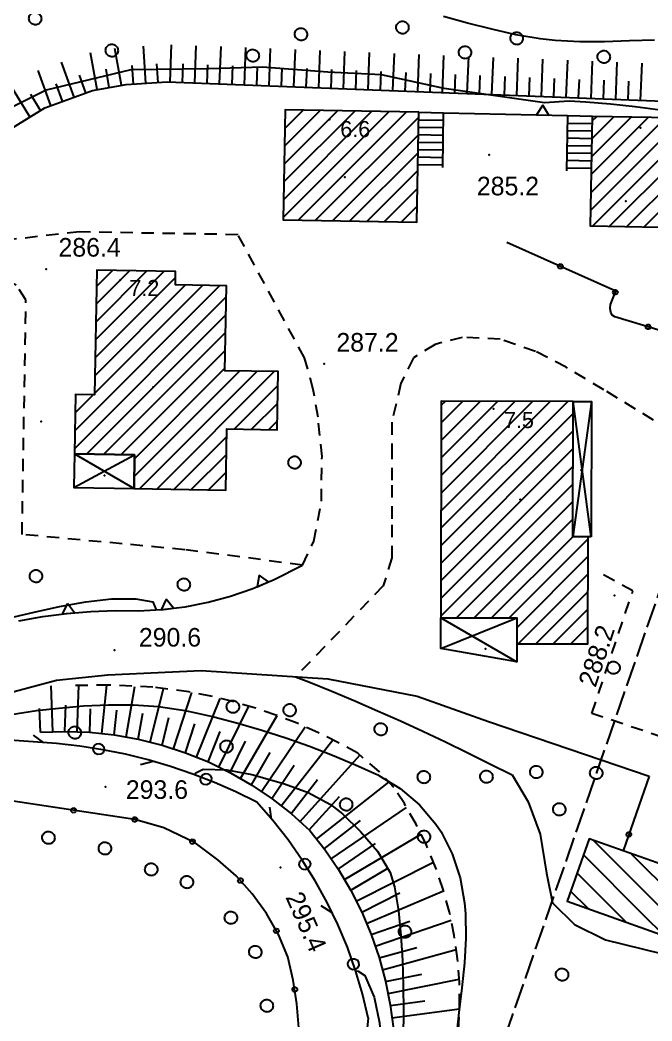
# Model space of a CAD drawing. Extents: x 1518652 to 1519378, y 5069750 to 5070202.
# Drawn here: x 1518749.2 to 1518800.2, y 5070038.8 to 5070119.6 of the extents above; entities that cross this region are included whole.
import ezdxf

# ---------------------------------------------------------------- set-up
doc = ezdxf.new("R2010")
doc.units = 0
doc.header["$MEASUREMENT"] = 0
for name, pattern in [('L02', [18, 4, -0.5, -0.5, 4, 4, -0.5, -0.5, 4]), ('L04', [0]), ('L10', [1.7, 1, -0.7]), ('L11', [2.5, 2, -0.5])]:
    doc.linetypes.add(name, pattern=pattern)
for name, color, linetype in [('2310_SU', 2, 'Continuous'), ('2321_PEDmarciap', 1, 'L10'), ('2641_MUROspec', 2, 'Continuous'), ('2732_TELEFlin', 1, 'L11'), ('3007_TETTOIE', 2, 'Continuous'), ('3016_BOXmur', 2, 'Continuous'), ('3046_SCALE', 1, 'Continuous'), ('3047_GRADINI', 6, 'Continuous'), ('3054_CANCmuro', 1, 'L04'), ('3055_SIEPI', 1, 'L02'), ('3110_EDresiden', 3, 'Continuous'), ('5100_ALBERO', 1, 'Continuous'), ('5651_VIALETTI', 1, 'L10'), ('7010_CLDirett', 3, 'Continuous'), ('7012_CLInter', 6, 'Continuous'), ('7111_SCARciglio', 1, 'Continuous'), ('7112_SCARpiede', 1, 'L10'), ('7113_SCARvest', 6, 'Continuous'), ('8321_PQTerra', 2, 'Continuous'), ('8322_Qmpiede', 2, 'Continuous'), ('8324_altezza', 1, 'Continuous'), ('SCM_Campiture', 1, 'Continuous'), ('SCM_Diagonali', 6, 'Continuous')]:
    doc.layers.add(name, color=color, linetype=linetype)
doc.styles.add('Style00', font='Leroy', dxfattribs={"height": 0.2})

# ---------------------------------------------------------------- blocks, each defined once
blk = doc.blocks.new('S37')
at = {"linetype": 'Continuous'}
for p, q in [((-0.99, -0.01), (-0.97, 0.17)), ((-0.97, 0.17), (-0.93, 0.33)), ((-0.93, 0.33), (-0.87, 0.47)), ((-0.87, 0.47), (-0.79, 0.6)), ((-0.79, 0.6), (-0.68, 0.71)), ((-0.68, 0.71), (-0.58, 0.8)), ((-0.58, 0.8), (-0.49, 0.87)), ((-0.49, 0.87), (-0.37, 0.93)), ((-0.37, 0.93), (-0.26, 0.97)), ((-0.26, 0.97), (-0.13, 0.99)), ((-0.13, 0.99), (-0.01, 1)), ((-0.01, 1), (0.15, 0.99)), ((0.15, 0.99), (0.35, 0.94)), ((0.35, 0.94), (0.55, 0.82)), ((0.55, 0.82), (0.68, 0.73)), ((0.68, 0.73), (0.77, 0.62)), ((0.77, 0.62), (0.87, 0.5)), ((0.87, 0.5), (0.93, 0.39)), ((0.93, 0.39), (0.99, 0.23)), ((0.99, 0.23), (1.01, 0.09)), ((1.01, 0.09), (1.03, -0.03)), ((-0.97, -0.15), (-0.99, -0.01)), ((-0.94, -0.26), (-0.97, -0.15)), ((-0.9, -0.4), (-0.94, -0.26)), ((-0.84, -0.51), (-0.9, -0.4)), ((-0.78, -0.61), (-0.84, -0.51)), ((-0.66, -0.71), (-0.78, -0.61)), ((-0.57, -0.8), (-0.66, -0.71)), ((-0.49, -0.87), (-0.57, -0.8)), ((-0.36, -0.93), (-0.49, -0.87)), ((-0.22, -0.98), (-0.36, -0.93)), ((-0.06, -1.01), (-0.22, -0.98)), ((0.07, -1.02), (-0.06, -1.01)), ((0.22, -1.01), (0.07, -1.02)), ((0.36, -0.97), (0.22, -1.01)), ((0.52, -0.89), (0.36, -0.97)), ((0.65, -0.81), (0.52, -0.89)), ((0.78, -0.68), (0.65, -0.81)), ((0.87, -0.56), (0.78, -0.68)), ((0.93, -0.45), (0.87, -0.56)), ((0.98, -0.3), (0.93, -0.45)), ((1.01, -0.17), (0.98, -0.3)), ((1.03, -0.03), (1.01, -0.17))]:
    blk.add_line(p, q, dxfattribs=at)
blk = doc.blocks.new('Q0050013')
at = {"linetype": 'Continuous'}
for p, q in [((-0.194, -0.003), (-0.17, 0.098)), ((-0.17, 0.098), (-0.099, 0.169)), ((-0.099, 0.169), (-0.001, 0.195)), ((-0.001, 0.195), (0.096, 0.17)), ((0.096, 0.17), (0.169, 0.1)), ((0.169, 0.1), (0.197, -0.001)), ((-0.162, -0.108), (-0.194, -0.003)), ((-0.096, -0.171), (-0.162, -0.108)), ((0.001, -0.196), (-0.096, -0.171)), ((0.097, -0.17), (0.001, -0.196)), ((0.168, -0.1), (0.097, -0.17)), ((0.197, -0.001), (0.168, -0.1))]:
    blk.add_line(p, q, dxfattribs=at)
blk = doc.blocks.new('Q0050030')
at = {"linetype": 'Continuous'}
for p, q in [((-0.449, -0.006), (-0.393, 0.226)), ((-0.393, 0.226), (-0.228, 0.39)), ((-0.228, 0.39), (-0.003, 0.451)), ((-0.003, 0.451), (0.222, 0.392)), ((0.222, 0.392), (0.389, 0.23)), ((0.389, 0.23), (0.454, -0.001)), ((-0.375, -0.249), (-0.449, -0.006)), ((-0.221, -0.394), (-0.375, -0.249)), ((0.002, -0.452), (-0.221, -0.394)), ((0.224, -0.392), (0.002, -0.452)), ((0.387, -0.23), (0.224, -0.392)), ((0.454, -0.001), (0.387, -0.23))]:
    blk.add_line(p, q, dxfattribs=at)
blk = doc.blocks.new('Q0030200')
at = {"linetype": 'Continuous'}
blk.add_line((-0.004, -0.002), (0.89, 0.558), dxfattribs=at)
blk = doc.blocks.new('Q0040200')
at = {"linetype": 'Continuous'}
blk.add_line((0.002, 0.004), (0.828, -0.53), dxfattribs=at)
blk = doc.blocks.new('Q0200100')
at = {"linetype": 'Continuous'}
for p, q in [((0, 0.8), (-0.5, 0)), ((-0.5, 0), (0.5, 0)), ((0.5, 0), (0, 0.8))]:
    blk.add_line(p, q, dxfattribs=at)
blk = doc.blocks.new('CAMP_52412363')
at = {"layer": 'SCM_Campiture', "linetype": 'Continuous'}
for p, q in [((1518755.276, 5070093.77), (1518760.823, 5070099.316)), ((1518755.302, 5070095.209), (1518759.433, 5070099.34)), ((1518755.327, 5070096.649), (1518758.043, 5070099.365)), ((1518755.352, 5070098.088), (1518756.653, 5070099.389)), ((1518755.251, 5070092.33), (1518761.733, 5070098.812)), ((1518753.606, 5070086.442), (1518765.323, 5070098.16)), ((1518755.201, 5070089.451), (1518763.934, 5070098.184)), ((1518755.226, 5070090.891), (1518762.544, 5070098.209)), ((1518753.58, 5070085.003), (1518765.828, 5070097.25)), ((1518754.572, 5070084.58), (1518765.802, 5070095.81)), ((1518755.961, 5070084.555), (1518765.777, 5070094.371)), ((1518757.351, 5070084.531), (1518765.752, 5070092.932)), ((1518758.404, 5070082.755), (1518766.923, 5070091.274)), ((1518758.429, 5070084.195), (1518765.727, 5070091.492)), ((1518758.835, 5070081.772), (1518768.313, 5070091.25)), ((1518760.225, 5070081.748), (1518769.703, 5070091.225)), ((1518766.487, 5070086.595), (1518770.008, 5070090.116)), ((1518753.631, 5070087.882), (1518755.087, 5070089.338)), ((1518753.656, 5070089.321), (1518753.697, 5070089.362)), ((1518767.877, 5070086.571), (1518769.982, 5070088.677)), ((1518769.266, 5070086.547), (1518769.957, 5070087.237)), ((1518761.615, 5070081.724), (1518765.869, 5070085.977)), ((1518763.005, 5070081.699), (1518765.843, 5070084.538)), ((1518764.395, 5070081.675), (1518765.818, 5070083.098)), ((1518765.785, 5070081.65), (1518765.793, 5070081.659))]:
    blk.add_line(p, q, dxfattribs=at)
blk = doc.blocks.new('CAMP_396CBD58')
at = {"layer": 'SCM_Campiture', "linetype": 'Continuous'}
for p, q in [((1518770.426, 5070103.643), (1518778.976, 5070112.194)), ((1518770.451, 5070105.083), (1518777.587, 5070112.219)), ((1518770.476, 5070106.522), (1518776.197, 5070112.243)), ((1518770.501, 5070107.962), (1518774.807, 5070112.267)), ((1518770.526, 5070109.401), (1518773.417, 5070112.292)), ((1518770.552, 5070110.841), (1518772.027, 5070112.316)), ((1518770.577, 5070112.28), (1518770.637, 5070112.341)), ((1518771.646, 5070103.45), (1518780.366, 5070112.17)), ((1518773.036, 5070103.425), (1518781.371, 5070111.76)), ((1518774.426, 5070103.401), (1518781.346, 5070110.321)), ((1518775.816, 5070103.377), (1518781.32, 5070108.882)), ((1518777.206, 5070103.352), (1518781.295, 5070107.442)), ((1518778.595, 5070103.328), (1518781.27, 5070106.003)), ((1518779.985, 5070103.304), (1518781.245, 5070104.563))]:
    blk.add_line(p, q, dxfattribs=at)
blk = doc.blocks.new('CAMP_9B168D90')
at = {"layer": 'SCM_Campiture', "linetype": 'Continuous'}
for p, q in [((1518795.246, 5070104.241), (1518802.697, 5070111.692)), ((1518795.271, 5070105.68), (1518801.307, 5070111.717)), ((1518795.296, 5070107.12), (1518799.917, 5070111.741)), ((1518795.322, 5070108.559), (1518798.528, 5070111.765)), ((1518795.347, 5070109.999), (1518797.138, 5070111.79)), ((1518795.358, 5070102.939), (1518804.087, 5070111.668)), ((1518795.372, 5070111.438), (1518795.748, 5070111.814)), ((1518796.747, 5070102.914), (1518805.477, 5070111.644)), ((1518798.137, 5070102.89), (1518806.472, 5070111.225)), ((1518799.527, 5070102.866), (1518806.447, 5070109.785)), ((1518800.917, 5070102.841), (1518806.422, 5070108.346)), ((1518802.307, 5070102.817), (1518806.396, 5070106.906)), ((1518803.697, 5070102.792), (1518806.371, 5070105.467)), ((1518805.087, 5070102.768), (1518806.346, 5070104.027))]:
    blk.add_line(p, q, dxfattribs=at)
blk = doc.blocks.new('CAMP_83612D26')
at = {"layer": 'SCM_Campiture', "linetype": 'Continuous'}
for p, q in [((1518783.162, 5070078.582), (1518793.396, 5070088.816)), ((1518783.165, 5070080), (1518791.985, 5070088.819)), ((1518783.169, 5070081.418), (1518790.574, 5070088.823)), ((1518783.172, 5070082.835), (1518789.163, 5070088.826)), ((1518783.176, 5070084.253), (1518787.752, 5070088.83)), ((1518783.179, 5070085.671), (1518786.342, 5070088.833)), ((1518783.183, 5070087.088), (1518784.931, 5070088.836)), ((1518783.186, 5070088.506), (1518783.52, 5070088.84)), ((1518783.159, 5070077.165), (1518793.815, 5070087.821)), ((1518783.155, 5070075.747), (1518793.812, 5070086.404)), ((1518783.152, 5070074.329), (1518793.808, 5070084.986)), ((1518783.148, 5070072.912), (1518793.805, 5070083.568)), ((1518783.145, 5070071.494), (1518793.802, 5070082.151)), ((1518784.419, 5070071.355), (1518793.798, 5070080.733)), ((1518785.83, 5070071.351), (1518793.795, 5070079.315)), ((1518787.241, 5070071.348), (1518793.791, 5070077.898)), ((1518788.652, 5070071.344), (1518795.047, 5070077.74)), ((1518789.283, 5070070.562), (1518795.044, 5070076.322)), ((1518789.404, 5070069.268), (1518795.04, 5070074.904)), ((1518790.815, 5070069.265), (1518795.037, 5070073.487)), ((1518792.226, 5070069.261), (1518795.033, 5070072.069)), ((1518793.637, 5070069.258), (1518795.03, 5070070.651))]:
    blk.add_line(p, q, dxfattribs=at)
blk = doc.blocks.new('CAMP_E7E5B6A1')
at = {"layer": 'SCM_Campiture', "linetype": 'Continuous'}
for p, q in [((1518801.524, 5070047.345), (1518795.458, 5070053.411)), ((1518803.504, 5070047.345), (1518798.525, 5070052.324)), ((1518809.444, 5070047.345), (1518804.477, 5070052.312)), ((1518799.544, 5070047.345), (1518794.659, 5070052.23)), ((1518811.424, 5070047.345), (1518806.621, 5070052.147)), ((1518797.564, 5070047.345), (1518794.141, 5070050.769)), ((1518805.484, 5070047.345), (1518801.591, 5070051.238)), ((1518807.464, 5070047.345), (1518803.959, 5070050.85)), ((1518813.404, 5070047.345), (1518809.688, 5070051.06)), ((1518815.383, 5070047.345), (1518812.755, 5070049.974)), ((1518795.034, 5070047.896), (1518793.623, 5070049.307)), ((1518820.423, 5070044.285), (1518815.821, 5070048.887)), ((1518820.941, 5070045.747), (1518818.888, 5070047.8)), ((1518798.1, 5070046.809), (1518797.564, 5070047.345)), ((1518801.167, 5070045.722), (1518799.544, 5070047.345)), ((1518802.406, 5070046.463), (1518801.524, 5070047.345)), ((1518803.509, 5070047.34), (1518803.504, 5070047.345)), ((1518806.576, 5070046.253), (1518805.484, 5070047.345)), ((1518809.642, 5070045.167), (1518807.464, 5070047.345)), ((1518812.709, 5070044.08), (1518809.444, 5070047.345)), ((1518815.775, 5070042.993), (1518811.424, 5070047.345)), ((1518818.842, 5070041.906), (1518813.404, 5070047.345)), ((1518819.905, 5070042.823), (1518815.383, 5070047.345))]:
    blk.add_line(p, q, dxfattribs=at)

msp = doc.modelspace()

# ---------------------------------------------------------------- linework, layer by layer
at = {"layer": '2310_SU', "color": 18, "linetype": 'Continuous', "true_color": 0x000000}
msp.add_polyline3d([(1518747.154, 5070061.576, 292.141), (1518743.673, 5070062.011, 291.781), (1518743.223, 5070062.094, 291.842), (1518743.051, 5070062.162, 291.866), (1518742.89, 5070062.294, 291.894), (1518742.857, 5070062.47, 291.882), (1518742.893, 5070062.643, 291.87), (1518742.971, 5070062.797, 291.858), (1518747.483, 5070065.08, 291.457), (1518752.142, 5070066.329, 290.908), (1518756.272, 5070066.758, 290.436), (1518763.793, 5070067.111, 289.581), (1518774.019, 5070066.435, 288.516), (1518781.232, 5070065.023, 288.34), (1518787.008, 5070062.999, 288.467), (1518799.972, 5070058.592, 288.819)], dxfattribs=at)
at = {"layer": '2321_PEDmarciap', "color": 18, "linetype": 'L10', "true_color": 0x000000}
msp.add_polyline3d([(1518810.455, 5070081.097, 287.057), (1518796.296, 5070089.758, 287.127), (1518793.256, 5070091.567, 287.144), (1518790.785, 5070092.85, 287.155), (1518787.945, 5070093.834, 287.111), (1518784.878, 5070093.983, 287.16), (1518782.692, 5070093.416, 287.205), (1518780.934, 5070092.322, 287.247)], dxfattribs=at)
at = {"layer": '2641_MUROspec', "color": 18, "linetype": 'Continuous', "true_color": 0x000000}
for points in [[(1518783.377, 5070112.105, 282.823), (1518793.379, 5070111.868, 285.176)], [(1518749.091, 5070071.122, 287.585), (1518751.018, 5070071.458, 287.585), (1518752.958, 5070071.709, 287.585), (1518754.907, 5070071.875, 287.585), (1518756.861, 5070071.954, 287.585), (1518758.749, 5070071.919, 287.649), (1518760.635, 5070072.017, 287.649), (1518762.509, 5070072.246, 287.649), (1518764.363, 5070072.607, 287.649), (1518766.186, 5070073.096, 287.649), (1518767.971, 5070073.712, 287.649), (1518769.708, 5070074.452, 287.649), (1518771.978, 5070075.612, 287.758)]]:
    msp.add_polyline3d(points, dxfattribs=at)
at = {"layer": '2732_TELEFlin', "color": 18, "linetype": 'L11', "true_color": 0x000000}
msp.add_polyline3d([(1518783.419, 5070023.37, 304.297), (1518815.854, 5070116.811, 304.001)], dxfattribs=at)
at = {"layer": '3007_TETTOIE', "color": 18, "linetype": 'Continuous', "true_color": 0x000000}
for points in [[(1518795.297, 5070077.877, 288.481), (1518793.791, 5070077.881, 288.481), (1518793.818, 5070088.812, 288.481), (1518795.324, 5070088.809, 288.481)], [(1518758.387, 5070081.78, 287.289), (1518758.435, 5070084.512, 287.289), (1518753.573, 5070084.597, 287.289), (1518753.525, 5070081.865, 287.289)], [(1518783.144, 5070071.358, 288.566), (1518789.285, 5070071.343, 288.566), (1518789.277, 5070067.801, 288.566), (1518783.138, 5070068.891, 288.566)]]:
    msp.add_polyline3d(points, close=True, dxfattribs=at)
at = {"layer": '3016_BOXmur', "color": 18, "linetype": 'Continuous', "true_color": 0x000000}
msp.add_polyline3d([(1518821.359, 5070046.925, 289.186), (1518804.664, 5070052.841, 289.186), (1518803.817, 5070050.449, 289.186), (1518795.12, 5070053.531, 289.186), (1518793.336, 5070048.497, 289.186), (1518802.035, 5070045.415, 289.186), (1518802.806, 5070047.589, 289.186), (1518819.498, 5070041.674, 289.186)], close=True, dxfattribs=at)
at = {"layer": '3046_SCALE', "color": 18, "linetype": 'Continuous', "true_color": 0x000000}
for points in [[(1518783.3, 5070107.682, 285.957), (1518783.377, 5070112.105, 285.957)], [(1518793.379, 5070111.868, 286.027), (1518793.301, 5070107.416, 286.027)]]:
    msp.add_polyline3d(points, dxfattribs=at)
at = {"layer": '3047_GRADINI', "color": 18, "linetype": 'Continuous', "true_color": 0x000000}
for points in [[(1518781.378, 5070112.14, 0), (1518783.377, 5070112.105, 0)], [(1518781.367, 5070111.54, 0), (1518783.367, 5070111.505, 0)], [(1518793.369, 5070111.268, 0), (1518795.368, 5070111.233, 0)], [(1518793.379, 5070111.868, 0), (1518795.379, 5070111.821, 0)], [(1518781.357, 5070110.94, 0), (1518783.356, 5070110.905, 0)], [(1518793.358, 5070110.668, 0), (1518795.358, 5070110.633, 0)], [(1518781.336, 5070109.74, 0), (1518783.335, 5070109.705, 0)], [(1518781.346, 5070110.34, 0), (1518783.346, 5070110.305, 0)], [(1518793.348, 5070110.068, 0), (1518795.347, 5070110.033, 0)], [(1518781.325, 5070109.14, 0), (1518783.325, 5070109.105, 0)], [(1518793.327, 5070108.868, 0), (1518795.326, 5070108.833, 0)], [(1518793.337, 5070109.468, 0), (1518795.337, 5070109.433, 0)], [(1518781.315, 5070108.541, 0), (1518783.314, 5070108.505, 0)], [(1518793.316, 5070108.269, 0), (1518795.316, 5070108.234, 0)], [(1518781.304, 5070107.941, 0), (1518783.304, 5070107.906, 0)], [(1518793.306, 5070107.669, 0), (1518795.305, 5070107.634, 0)]]:
    msp.add_polyline3d(points, dxfattribs=at)
at = {"layer": '3054_CANCmuro', "color": 18, "linetype": 'L04', "true_color": 0x000000}
for points in [[(1518804.662, 5070093.382, 286.558), (1518797.183, 5070095.633, 286.556), (1518796.991, 5070095.774, 286.608), (1518796.874, 5070096.009, 286.665), (1518796.823, 5070096.314, 286.732), (1518796.857, 5070096.635, 286.803), (1518797.269, 5070097.718, 286.556), (1518788.466, 5070101.63, 286.119)], [(1518761.887, 5070008.238, 300.278), (1518768.447, 5070023.324, 298.198), (1518769.52, 5070026.044, 298.198), (1518770.417, 5070028.732, 298.198), (1518770.947, 5070030.595, 298.198), (1518771.342, 5070032.491, 298.198), (1518771.6, 5070034.411, 298.198), (1518771.719, 5070036.345, 298.198), (1518771.699, 5070038.282, 298.198), (1518771.54, 5070040.212, 298.198), (1518771.243, 5070042.126, 298.198), (1518770.809, 5070044.014, 298.198), (1518770.04, 5070045.809, 295.864), (1518769.076, 5070047.509, 295.864), (1518767.931, 5070049.091, 295.864), (1518766.619, 5070050.537, 295.864), (1518765.154, 5070051.83, 295.864), (1518763.322, 5070053.194, 295.864), (1518760.783, 5070054.417, 295.864), (1518758.457, 5070055.087, 295.864), (1518728.97, 5070059.514, 290.561)], [(1518799.972, 5070058.592, 288.802), (1518797.854, 5070052.562, 288.912)]]:
    msp.add_polyline3d(points, dxfattribs=at)
at = {"layer": '3055_SIEPI', "color": 18, "linetype": 'L02', "true_color": 0x000000}
for points in [[(1518768.288, 5070056.488, 292.331), (1518766.598, 5070057.318, 292.331), (1518764.875, 5070058.075, 292.331), (1518763.121, 5070058.757, 292.331), (1518761.339, 5070059.363, 292.331), (1518759.533, 5070059.892, 292.331), (1518757.706, 5070060.344, 292.331), (1518755.861, 5070060.716, 292.331), (1518754.002, 5070061.009, 292.331), (1518752.132, 5070061.222, 292.331), (1518750.254, 5070061.354, 292.331), (1518747.154, 5070061.576, 292.141)], [(1518777.298, 5070039.082, 294.601), (1518776.836, 5070041.011, 294.601), (1518776.271, 5070042.913, 294.601), (1518775.605, 5070044.781, 294.601), (1518774.838, 5070046.611, 294.601), (1518773.974, 5070048.396, 294.601), (1518773.015, 5070050.133, 294.601), (1518771.963, 5070051.815, 294.601), (1518770.823, 5070053.438, 294.601), (1518769.596, 5070054.998, 294.601), (1518768.288, 5070056.488, 294.601)], [(1518777.298, 5070039.082, 296.075), (1518777.096, 5070037.155, 296.075), (1518776.979, 5070035.221, 296.075), (1518776.945, 5070033.284, 296.075), (1518776.997, 5070031.347, 296.075), (1518777.132, 5070029.414, 296.075), (1518777.352, 5070027.489, 296.075), (1518777.563, 5070025.924, 296.075)]]:
    msp.add_polyline3d(points, dxfattribs=at)
at = {"layer": '3110_EDresiden', "color": 18, "linetype": 'Continuous', "true_color": 0x000000}
for points in [[(1518781.378, 5070112.152, 285.957), (1518770.578, 5070112.342, 285.957), (1518770.423, 5070103.471, 285.957), (1518781.222, 5070103.282, 285.957)], [(1518795.379, 5070111.821, 286.027), (1518806.479, 5070111.626, 286.027), (1518806.323, 5070102.746, 286.027), (1518795.223, 5070102.941, 286.027)], [(1518753.573, 5070084.597, 287.31), (1518758.435, 5070084.512, 287.31), (1518758.387, 5070081.78, 287.31), (1518765.793, 5070081.65, 287.31), (1518765.88, 5070086.606, 287.31), (1518769.945, 5070086.535, 287.31), (1518770.027, 5070091.22, 287.31), (1518765.723, 5070091.295, 287.31), (1518765.843, 5070098.151, 287.31), (1518761.723, 5070098.223, 287.31), (1518761.742, 5070099.3, 287.31), (1518755.375, 5070099.412, 287.31), (1518755.199, 5070089.336, 287.31), (1518753.657, 5070089.363, 287.31)], [(1518783.144, 5070071.358, 288.573), (1518789.285, 5070071.343, 288.573), (1518789.28, 5070069.269, 288.573), (1518795.026, 5070069.255, 288.573), (1518795.048, 5070077.878, 288.573), (1518793.791, 5070077.881, 288.573), (1518793.818, 5070088.815, 288.573), (1518783.187, 5070088.841, 288.573)]]:
    msp.add_polyline3d(points, close=True, dxfattribs=at)
at = {"layer": '5651_VIALETTI', "color": 18, "linetype": 'L10', "true_color": 0x000000}
for points in [[(1518771.978, 5070075.612, 287.758), (1518772.912, 5070077.528, 287.689), (1518773.506, 5070080.758, 287.583), (1518773.56, 5070084.384, 287.466), (1518773.236, 5070087.557, 287.363), (1518772.858, 5070089.767, 287.29), (1518772.15, 5070092.332, 287.204), (1518766.783, 5070102.265, 287.092), (1518753.981, 5070102.489, 286.81), (1518747.718, 5070101.784, 286.675), (1518737.77, 5070102.23, 282.508)], [(1518771.978, 5070075.612, 287.758), (1518762.495, 5070076.855, 287.317), (1518749.351, 5070078.079, 287.303), (1518749.661, 5070097.023, 286.514), (1518748.882, 5070098.185, 286.119), (1518747.101, 5070099.12, 285.695), (1518745.062, 5070099.587, 285.253), (1518742.091, 5070099.866, 284.624), (1518735.029, 5070099.665, 282.537)], [(1518780.934, 5070092.322, 287.247), (1518779.93, 5070090.276, 287.463), (1518779.193, 5070087.132, 287.77), (1518779.193, 5070085.15, 287.958), (1518779.193, 5070082.054, 288.252), (1518779.193, 5070078.863, 288.555), (1518779.193, 5070076.203, 288.807), (1518778.503, 5070073.93, 289.033), (1518771.424, 5070066.606, 290)], [(1518801.069, 5070061.712, 288.685), (1518795.33, 5070063.641, 288.439), (1518798.651, 5070073.521, 288.333), (1518795.879, 5070075.049, 288.417)]]:
    msp.add_polyline3d(points, dxfattribs=at)
at = {"layer": '7010_CLDirett', "color": 18, "linetype": 'Continuous', "true_color": 0x000000}
for points in [[(1518736.495, 5070068.371, 290), (1518736.996, 5070068.507, 290), (1518738.948, 5070069.026, 290), (1518740.903, 5070069.533, 290), (1518742.86, 5070070.029, 290), (1518744.817, 5070070.512, 290), (1518746.772, 5070070.983, 290), (1518748.724, 5070071.443, 290), (1518750.333, 5070071.814, 290), (1518752.362, 5070072.26, 290), (1518754.484, 5070072.649, 290), (1518756.578, 5070072.888, 290), (1518758.527, 5070072.883, 290), (1518759.916, 5070072.637, 290), (1518760.178, 5070071.993, 290)], [(1518771.424, 5070066.606, 290), (1518772.508, 5070066.187, 290), (1518774.362, 5070065.439, 290), (1518776.21, 5070064.664, 290), (1518778.05, 5070063.865, 290), (1518779.883, 5070063.044, 290), (1518781.706, 5070062.204, 290), (1518783.521, 5070061.345, 290), (1518785.324, 5070060.472, 290), (1518787.117, 5070059.585, 290), (1518788.899, 5070058.688, 290), (1518790.191, 5070056.502, 290), (1518791.177, 5070053.914, 290), (1518791.67, 5070050.757, 290), (1518792.163, 5070048.376, 290), (1518793.938, 5070046.616, 290), (1518796.451, 5070045.374, 290), (1518800.937, 5070044.287, 290)]]:
    msp.add_polyline3d(points, dxfattribs=at)
at = {"layer": '7012_CLInter', "color": 18, "linetype": 'Continuous', "true_color": 0x000000}
for points in [[(1518800.394, 5070117.955, 282), (1518798.383, 5070117.893, 282), (1518796.373, 5070117.828, 282), (1518794.371, 5070117.819, 282), (1518792.382, 5070117.919, 282), (1518791.162, 5070118.061, 282), (1518789.201, 5070118.402, 282), (1518787.253, 5070118.835, 282), (1518785.313, 5070119.334, 282), (1518783.378, 5070119.875, 282)], [(1518800.843, 5070112.31, 284), (1518798.844, 5070112.573, 284), (1518796.847, 5070112.797, 284), (1518794.853, 5070112.964, 284), (1518793.496, 5070113.037, 284), (1518791.512, 5070112.914, 284), (1518783.416, 5070114.056, 284), (1518778.357, 5070115.16, 284), (1518774.02, 5070115.367, 284), (1518768.764, 5070115.781, 284), (1518764.428, 5070115.643, 284), (1518758.121, 5070115.574, 284), (1518751.288, 5070113.918, 284), (1518747.735, 5070112.141, 284)], [(1518748.458, 5070063.564, 292), (1518750.508, 5070063.871, 292), (1518752.313, 5070064.08, 292), (1518754.302, 5070064.257, 292), (1518756.318, 5070064.348, 292), (1518758.34, 5070064.333, 292), (1518760.35, 5070064.195, 292), (1518762.326, 5070063.913, 292), (1518762.897, 5070063.801, 292), (1518764.836, 5070063.361, 292), (1518766.778, 5070062.859, 292), (1518768.714, 5070062.297, 292), (1518770.638, 5070061.679, 292), (1518772.542, 5070061.005, 292), (1518774.418, 5070060.279, 292), (1518776.259, 5070059.502, 292), (1518778.057, 5070058.679, 292), (1518778.146, 5070058.636, 292), (1518779.868, 5070057.599, 292), (1518781.43, 5070056.257, 292), (1518782.745, 5070054.717, 292), (1518783.17, 5070054.088, 292), (1518784.065, 5070052.326, 292), (1518784.7, 5070050.381, 292), (1518785.07, 5070048.372, 292), (1518785.15, 5070047.476, 292), (1518785.177, 5070045.502, 292), (1518785.061, 5070043.514, 292), (1518784.854, 5070041.515, 292), (1518784.611, 5070039.512, 292), (1518784.386, 5070037.509, 292)], [(1518763.266, 5070058.701, 294), (1518763.376, 5070058.852, 294), (1518763.967, 5070059.157, 294), (1518765.867, 5070059.092, 294), (1518767.886, 5070058.716, 294), (1518769.887, 5070058.163, 294), (1518770.543, 5070057.956, 294), (1518772.444, 5070057.254, 294), (1518774.238, 5070056.303, 294), (1518775.215, 5070055.538, 294), (1518776.67, 5070054.124, 294), (1518778.031, 5070052.544, 294), (1518779.056, 5070050.802, 294), (1518779.413, 5070049.651, 294), (1518779.725, 5070047.71, 294), (1518779.931, 5070045.728, 294), (1518780.053, 5070043.713, 294), (1518780.112, 5070041.673, 294), (1518780.127, 5070039.617, 294), (1518780.12, 5070037.554, 294)], [(1518776.281, 5070042.879, 296), (1518776.468, 5070042.854, 296), (1518777.003, 5070042.493, 296), (1518777.775, 5070040.744, 296), (1518778.188, 5070038.675, 296), (1518778.267, 5070037.594, 296), (1518778.232, 5070035.612, 296), (1518778.055, 5070033.62, 296), (1518777.974, 5070029.311, 296), (1518778.175, 5070025.933, 296), (1518778.979, 5070022.872, 296), (1518779.985, 5070020.55, 296), (1518781.241, 5070018.175, 296), (1518782.699, 5070015.958, 296), (1518784.106, 5070013.424, 296), (1518786.852, 5070009.399, 296), (1518788.305, 5070008.003, 296), (1518789.75, 5070006.604, 296), (1518791.126, 5070005.155, 296), (1518792.083, 5070004.002, 296), (1518793.244, 5070002.334, 296), (1518793.347, 5070002.145, 296)]]:
    msp.add_polyline3d(points, dxfattribs=at)
at = {"layer": '7111_SCARciglio', "color": 18, "linetype": 'Continuous', "true_color": 0x000000}
for points in [[(1518740.922, 5070102.798, 284.673), (1518744.339, 5070107.375, 284.814), (1518747.756, 5070110.386, 284.915), (1518751.181, 5070112.501, 285.005), (1518755.029, 5070113.908, 285.073), (1518757.742, 5070114.392, 285.119), (1518761.06, 5070114.603, 285.174), (1518803.198, 5070112.95, 284.857), (1518812.013, 5070112.087, 284.763), (1518816.79, 5070111.143, 284.711), (1518821.645, 5070110.161, 284.659), (1518830.693, 5070107.934, 284.885), (1518842.641, 5070104.897, 284.983), (1518852.13, 5070101.55, 284.772), (1518858.74, 5070098.294, 284.652), (1518863.854, 5070094.985, 284.448), (1518870.746, 5070088.153, 284.448), (1518876.45, 5070080.521, 283.841), (1518880.371, 5070073.072, 283.538), (1518882.048, 5070068.09, 283.044), (1518882.381, 5070064.392, 283.157), (1518881.936, 5070059.395, 283.03)], [(1518750.833, 5070062.12, 292.641), (1518752.817, 5070062.19, 292.641), (1518754.801, 5070062.121, 292.641), (1518756.775, 5070061.914, 292.641), (1518758.731, 5070061.569, 292.641), (1518760.657, 5070061.089, 292.641), (1518762.545, 5070060.475, 292.641), (1518764.386, 5070059.732, 292.641), (1518766.17, 5070058.861, 292.641), (1518767.889, 5070057.868, 292.641), (1518769.535, 5070056.758, 292.641), (1518771.099, 5070055.535, 292.641), (1518772.573, 5070054.207, 295.173), (1518773.785, 5070052.666, 295.173), (1518774.89, 5070051.047, 295.173), (1518775.886, 5070049.358, 295.173), (1518776.766, 5070047.607, 295.173), (1518777.528, 5070045.8, 295.173), (1518778.167, 5070043.947, 295.173), (1518778.681, 5070042.056, 295.173), (1518779.069, 5070040.134, 295.173), (1518779.327, 5070038.191, 295.173)]]:
    msp.add_polyline3d(points, dxfattribs=at)
at = {"layer": '7112_SCARpiede', "color": 18, "linetype": 'L10', "true_color": 0x000000}
msp.add_polyline3d([(1518784.571, 5070038.128, 292.909), (1518784.669, 5070040.032, 292.909), (1518784.646, 5070041.94, 292.909), (1518784.502, 5070043.841, 292.909), (1518784.237, 5070045.73, 292.909), (1518783.853, 5070047.598, 292.909), (1518783.35, 5070049.438, 292.909), (1518782.732, 5070051.242, 292.909), (1518782, 5070053.004, 292.909), (1518781.157, 5070054.715, 292.909), (1518780.208, 5070056.369, 292.909), (1518779.35, 5070057.655, 292.909), (1518778.187, 5070058.942, 292.909), (1518776.445, 5070060.428, 289.884), (1518774.847, 5070061.308, 289.884), (1518773.212, 5070062.116, 289.884), (1518771.542, 5070062.851, 289.884), (1518769.843, 5070063.512, 289.884), (1518768.115, 5070064.097, 289.884), (1518766.363, 5070064.606, 289.884), (1518764.591, 5070065.037, 289.884), (1518762.801, 5070065.389, 289.884), (1518759.916, 5070065.759, 289.884), (1518756.35, 5070065.929, 289.884), (1518753.148, 5070065.887, 289.884)], dxfattribs=at)
at = {"layer": '7113_SCARvest', "color": 18, "linetype": 'Continuous', "true_color": 0x000000}
for points in [[(1518755.407, 5070113.976, 0), (1518754.881, 5070116.929, 0)], [(1518757.376, 5070114.327, 0), (1518756.85, 5070117.28, 0)], [(1518759.333, 5070114.493, 0), (1518759.143, 5070117.487, 0)], [(1518761.299, 5070114.594, 0), (1518761.417, 5070117.592, 0)], [(1518763.297, 5070114.515, 0), (1518763.415, 5070117.513, 0)], [(1518765.296, 5070114.437, 0), (1518765.413, 5070117.435, 0)], [(1518767.294, 5070114.359, 0), (1518767.412, 5070117.356, 0)], [(1518769.293, 5070114.28, 0), (1518769.41, 5070117.278, 0)], [(1518771.291, 5070114.202, 0), (1518771.409, 5070117.2, 0)], [(1518773.29, 5070114.123, 0), (1518773.407, 5070117.121, 0)], [(1518775.288, 5070114.045, 0), (1518775.406, 5070117.043, 0)], [(1518777.286, 5070113.967, 0), (1518777.404, 5070116.964, 0)], [(1518779.285, 5070113.888, 0), (1518779.403, 5070116.886, 0)], [(1518753.561, 5070113.372, 0), (1518752.53, 5070116.189, 0)], [(1518760.331, 5070114.557, 0), (1518760.236, 5070116.054, 0)], [(1518762.298, 5070114.555, 0), (1518762.357, 5070116.054, 0)], [(1518781.283, 5070113.81, 0), (1518781.401, 5070116.807, 0)], [(1518783.282, 5070113.731, 0), (1518783.4, 5070116.729, 0)], [(1518785.28, 5070113.653, 0), (1518785.398, 5070116.651, 0)], [(1518787.279, 5070113.575, 0), (1518787.397, 5070116.572, 0)], [(1518789.277, 5070113.496, 0), (1518789.395, 5070116.494, 0)], [(1518791.276, 5070113.418, 0), (1518791.393, 5070116.415, 0)], [(1518793.274, 5070113.339, 0), (1518793.392, 5070116.337, 0)], [(1518795.273, 5070113.261, 0), (1518795.39, 5070116.259, 0)], [(1518797.271, 5070113.182, 0), (1518797.389, 5070116.18, 0)], [(1518799.27, 5070113.104, 0), (1518799.387, 5070116.102, 0)], [(1518751.683, 5070112.685, 0), (1518750.652, 5070115.502, 0)], [(1518756.392, 5070114.151, 0), (1518756.129, 5070115.628, 0)], [(1518758.335, 5070114.43, 0), (1518758.24, 5070115.927, 0)], [(1518764.296, 5070114.476, 0), (1518764.355, 5070115.975, 0)], [(1518766.295, 5070114.398, 0), (1518766.354, 5070115.897, 0)], [(1518768.293, 5070114.32, 0), (1518768.352, 5070115.818, 0)], [(1518770.292, 5070114.241, 0), (1518770.351, 5070115.74, 0)], [(1518772.29, 5070114.163, 0), (1518772.349, 5070115.662, 0)], [(1518774.289, 5070114.084, 0), (1518774.348, 5070115.583, 0)], [(1518776.287, 5070114.006, 0), (1518776.346, 5070115.505, 0)], [(1518778.286, 5070113.927, 0), (1518778.345, 5070115.426, 0)], [(1518780.284, 5070113.849, 0), (1518780.343, 5070115.348, 0)], [(1518782.283, 5070113.77, 0), (1518782.342, 5070115.269, 0)], [(1518752.622, 5070113.028, 0), (1518752.106, 5070114.437, 0)], [(1518754.5, 5070113.715, 0), (1518753.985, 5070115.124, 0)], [(1518784.281, 5070113.692, 0), (1518784.34, 5070115.191, 0)], [(1518786.28, 5070113.614, 0), (1518786.338, 5070115.112, 0)], [(1518788.278, 5070113.535, 0), (1518788.337, 5070115.034, 0)], [(1518790.276, 5070113.457, 0), (1518790.335, 5070114.956, 0)], [(1518792.275, 5070113.378, 0), (1518792.334, 5070114.877, 0)], [(1518794.273, 5070113.3, 0), (1518794.332, 5070114.799, 0)], [(1518796.272, 5070113.222, 0), (1518796.331, 5070114.72, 0)], [(1518798.27, 5070113.143, 0), (1518798.329, 5070114.642, 0)], [(1518749.986, 5070111.763, 0), (1518748.409, 5070114.315, 0)], [(1518750.836, 5070112.288, 0), (1518750.048, 5070113.565, 0)], [(1518751.832, 5070062.155, 0), (1518751.702, 5070065.867, 0)], [(1518753.81, 5070062.156, 0), (1518753.94, 5070065.897, 0)], [(1518755.783, 5070062.018, 0), (1518756.193, 5070065.927, 0)], [(1518757.742, 5070061.743, 0), (1518758.462, 5070065.828, 0)], [(1518759.677, 5070061.333, 0), (1518760.753, 5070065.652, 0)], [(1518761.578, 5070060.79, 0), (1518763.057, 5070065.339, 0)], [(1518763.438, 5070060.115, 0), (1518765.351, 5070064.852, 0)], [(1518750.833, 5070062.12, 0), (1518750.766, 5070064.031, 0)], [(1518752.811, 5070062.19, 0), (1518752.884, 5070064.302, 0)], [(1518754.809, 5070062.12, 0), (1518754.875, 5070064.015, 0)], [(1518756.778, 5070061.913, 0), (1518756.986, 5070063.901, 0)], [(1518758.727, 5070061.57, 0), (1518759.098, 5070063.675, 0)], [(1518765.245, 5070059.312, 0), (1518767.646, 5070064.233, 0)], [(1518760.647, 5070061.092, 0), (1518761.199, 5070063.308, 0)], [(1518762.529, 5070060.48, 0), (1518763.287, 5070062.812, 0)], [(1518766.993, 5070058.386, 0), (1518769.932, 5070063.477, 0)], [(1518764.365, 5070059.74, 0), (1518765.349, 5070062.177, 0)], [(1518768.671, 5070057.34, 0), (1518772.196, 5070062.563, 0)], [(1518766.144, 5070058.874, 0), (1518767.377, 5070061.402, 0)], [(1518770.273, 5070056.18, 0), (1518774.439, 5070061.509, 0)], [(1518767.859, 5070057.886, 0), (1518769.367, 5070060.498, 0)], [(1518771.791, 5070054.912, 0), (1518776.623, 5070060.276, 0)], [(1518769.5, 5070056.781, 0), (1518771.313, 5070059.467, 0)], [(1518771.061, 5070055.565, 0), (1518773.2, 5070058.301, 0)], [(1518773.127, 5070053.503, 0), (1518778.959, 5070058.087, 0)], [(1518772.534, 5070054.242, 0), (1518774.959, 5070056.935, 0)], [(1518774.301, 5070051.91, 0), (1518780.382, 5070056.065, 0)], [(1518773.744, 5070052.717, 0), (1518776.664, 5070055.011, 0)], [(1518775.365, 5070050.242, 0), (1518781.562, 5070053.894, 0)], [(1518774.865, 5070051.084, 0), (1518777.873, 5070053.14, 0)], [(1518776.314, 5070048.505, 0), (1518782.564, 5070051.647, 0)], [(1518775.873, 5070049.38, 0), (1518778.938, 5070051.187, 0)], [(1518776.763, 5070047.612, 0), (1518779.84, 5070049.158, 0)], [(1518777.144, 5070046.709, 0), (1518783.378, 5070049.338, 0)], [(1518777.525, 5070045.806, 0), (1518780.64, 5070046.881, 0)], [(1518777.852, 5070044.861, 0), (1518783.981, 5070046.976, 0)], [(1518778.171, 5070043.935, 0), (1518781.214, 5070044.762, 0)], [(1518778.433, 5070042.969, 0), (1518784.397, 5070044.591, 0)], [(1518778.688, 5070042.023, 0), (1518781.619, 5070042.614, 0)], [(1518778.886, 5070041.043, 0), (1518784.627, 5070042.2, 0)], [(1518779.076, 5070040.082, 0), (1518781.868, 5070040.453, 0)], [(1518779.207, 5070039.091, 0), (1518784.658, 5070039.814, 0)]]:
    msp.add_polyline3d(points, dxfattribs=at)
at = {"layer": '8321_PQTerra', "color": 18, "linetype": 'Continuous', "true_color": 0x000000}
for p in [(1518787.063, 5070108.711, 285.223), (1518751.293, 5070099.497, 286.415), (1518773.721, 5070091.834, 287.24), (1518750.897, 5070087.189, 286.831), (1518797.172, 5070073.147, 288.206), (1518756.814, 5070068.739, 290.561), (1518756.079, 5070057.733, 293.65), (1518770.198, 5070051.219, 295.356)]:
    msp.add_point(p, dxfattribs=at)
at = {"layer": '8322_Qmpiede', "linetype": 'Continuous'}
for p in [(1518775.401, 5070106.918, 285.957), (1518798.092, 5070104.959, 286.027), (1518759.932, 5070089.972, 287.31), (1518794.472, 5070083.261, 288.481), (1518756.011, 5070082.833, 287.289), (1518789.542, 5070080.909, 288.573), (1518786.76, 5070068.868, 288.566)]:
    msp.add_point(p, dxfattribs=at)
at = {"layer": '8324_altezza', "color": 18, "linetype": 'Continuous', "true_color": 0x000000}
for p in [(1518774.154, 5070111.561, 6.635), (1518799.267, 5070110.883, 6.635), (1518757.27, 5070098.586, 7.192), (1518787.405, 5070088.218, 7.488)]:
    msp.add_point(p, dxfattribs=at)
at = {"layer": 'SCM_Diagonali', "color": 18, "linetype": 'Continuous', "true_color": 0x000000}
for points in [[(1518795.324, 5070088.809, 0), (1518793.791, 5070077.881, 0)], [(1518795.297, 5070077.877, 0), (1518793.818, 5070088.812, 0)], [(1518753.573, 5070084.597, 0), (1518758.387, 5070081.78, 0)], [(1518753.525, 5070081.865, 0), (1518758.435, 5070084.512, 0)], [(1518783.138, 5070068.891, 0), (1518789.285, 5070071.343, 0)], [(1518783.144, 5070071.358, 0), (1518789.277, 5070067.801, 0)]]:
    msp.add_polyline3d(points, dxfattribs=at)

# ---------------------------------------------------------------- block references
at = {"layer": '2641_MUROspec', "color": 18, "linetype": 'Continuous', "true_color": 0x000000}
for p, xscale, yscale, zscale, rotation in [((1518791.375, 5070111.915, 284.704), 1.00000000010235, 1.00000000010235, 1.00000000010235, 358.643177025056), ((1518768.788, 5070074.06, 287.649), 1.000000000098814, 1.000000000098814, 1.000000000098814, 23.0631253075084), ((1518753.087, 5070071.72, 287.585), 0.9999999999362206, 0.9999999999362206, 0.9999999999362206, 4.850730830028492), ((1518761.073, 5070072.07, 287.649), 0.9999999999792695, 0.9999999999792695, 0.9999999999792695, 6.984256235376932)]:
    msp.add_blockref('Q0200100', p, dxfattribs=dict(at, xscale=xscale, yscale=yscale, zscale=zscale, rotation=rotation))
at = {"layer": '3054_CANCmuro', "color": 18, "linetype": 'Continuous', "true_color": 0x000000}
for p, xscale, yscale, zscale, rotation in [((1518792.793, 5070099.707, 286.334), 0.9999999999375132, 0.9999999999375132, 0.9999999999375132, 156.0375739335149), ((1518797.233, 5070097.623, 286.578), 1.000000000412229, 1.000000000412229, 1.000000000412229, 69.17767721849235), ((1518799.874, 5070094.823, 286.557), 1.000000000023811, 1.000000000023811, 1.000000000023811, 163.246723476412), ((1518753.507, 5070055.83, 294.974), 1.000000000119633, 1.000000000119633, 1.000000000119633, 171.461379211445), ((1518758.451, 5070055.088, 295.863), 1.000000000119633, 1.000000000119633, 1.000000000119633, 171.461379211445), ((1518798.315, 5070053.875, 288.888), 1.000000000241262, 1.000000000241262, 1.000000000241262, 250.6408254586625), ((1518763.101, 5070053.3, 295.864), 0.999999999953417, 0.999999999953417, 0.999999999953417, 154.2588362560736), ((1518766.967, 5070050.154, 295.864), 0.9999999999504396, 0.9999999999504396, 0.9999999999504396, 132.2235712456792), ((1518769.871, 5070046.107, 295.864), 1.000000000197822, 1.000000000197822, 1.000000000197822, 119.5509501582425), ((1518771.361, 5070041.368, 298.198), 0.9999999998394526, 0.9999999998394526, 0.9999999998394526, 98.8223977902046)]:
    msp.add_blockref('Q0050013', p, dxfattribs=dict(at, xscale=xscale, yscale=yscale, zscale=zscale, rotation=rotation))
at = {"layer": '3055_SIEPI', "color": 18, "linetype": 'Continuous', "true_color": 0x000000}
for name, p, xscale, yscale, zscale, rotation in [('Q0040200', (1518751.073, 5070061.296, 292.331), 0.9999999999581743, 0.9999999999581743, 0.9999999999581743, 175.9660074480754), ('Q0050030', (1518755.539, 5070060.767, 292.331), 1.000000000105663, 1.000000000105663, 1.000000000105663, 171.047158435971), ('Q0030200', (1518759.927, 5070059.777, 292.331), 1.000000000051176, 1.000000000051176, 1.000000000051176, 163.6728243687641), ('Q0050030', (1518764.189, 5070058.342, 292.331), 0.9999999999020668, 0.9999999999020668, 0.9999999999020668, 158.7548562476504), ('Q0040200', (1518769.5, 5070055.107, 294.601), 0.9999999998457147, 0.9999999998457147, 0.9999999998457147, 131.2785732847665), ('Q0050030', (1518772.168, 5070051.487, 294.601), 0.9999999999276528, 0.9999999999276528, 0.9999999999276528, 122.0059980243043), ('Q0030200', (1518774.374, 5070047.569, 294.601), 1.000000000180515, 1.000000000180515, 1.000000000180515, 115.8223363342567), ('Q0050030', (1518776.092, 5070043.414, 294.601), 0.9999999996208183, 0.9999999996208183, 0.9999999996208183, 109.6406156442099)]:
    msp.add_blockref(name, p, dxfattribs=dict(at, xscale=xscale, yscale=yscale, zscale=zscale, rotation=rotation))
at = {"layer": '5100_ALBERO', "color": 18, "linetype": 'Continuous', "true_color": 0x000000, "xscale": 0.5, "yscale": 0.5, "zscale": 0.5}
for p in [(1518750.397, 5070119.706, 282.917), (1518780.037, 5070118.988, 281.987), (1518771.853, 5070118.439, 282.614), (1518789.262, 5070118.105, 282.382), (1518756.585, 5070117.132, 283.637), (1518767.96, 5070116.722, 283.834), (1518785.09, 5070116.973, 282.233), (1518796.29, 5070116.617, 282.29), (1518771.332, 5070083.89, 287.896), (1518750.459, 5070074.724, 287.705), (1518762.398, 5070074.046, 288.1), (1518797.081, 5070067.337, 287.748), (1518766.356, 5070064.19, 291.146), (1518770.941, 5070063.912, 290.78), (1518778.287, 5070062.371, 290.794), (1518753.596, 5070062.106, 292.796), (1518765.839, 5070060.977, 291.026), (1518781.767, 5070058.512, 291.908), (1518786.822, 5070058.546, 290.483), (1518790.845, 5070058.923, 288.707), (1518795.681, 5070058.848, 288.481), (1518775.501, 5070056.304, 292.338), (1518792.702, 5070055.909, 288.728), (1518751.471, 5070053.62, 294.771), (1518781.781, 5070053.697, 291.985), (1518756.029, 5070052.76, 295.356), (1518759.766, 5070051.062, 295.391), (1518762.644, 5070050.042, 296.11), (1518766.197, 5070047.168, 296.449), (1518780.25, 5070046.04, 292.613), (1518768.165, 5070044.405, 296.957), (1518792.924, 5070042.581, 291.725), (1518769.096, 5070040.066, 297.112)]:
    msp.add_blockref('S37', p, dxfattribs=at)
at = {"layer": 'SCM_Campiture', "linetype": 'Continuous'}
for name in ['CAMP_396CBD58', 'CAMP_9B168D90', 'CAMP_52412363', 'CAMP_83612D26', 'CAMP_E7E5B6A1']:
    msp.add_blockref(name, (0, 0), dxfattribs=at)

# ---------------------------------------------------------------- texts
at = {"layer": '8321_PQTerra', "color": 18, "linetype": 'Continuous', "true_color": 0x000000, "style": 'Style00'}
for s, p in [('285.2', (1518786.057, 5070105.44)), ('286.4', (1518752.293, 5070100.497)), ('287.2', (1518774.721, 5070092.834)), ('290.6', (1518758.78, 5070069.037)), ('293.6', (1518757.725, 5070056.748))]:
    msp.add_text(s, height=1.5, dxfattribs=at).set_placement(p)
for s, rotation, p in [('288.2', 71.61129, (1518795.637, 5070065.67)), ('295.4', 293.83028, (1518770.587, 5070048.831))]:
    msp.add_text(s, height=1.5, rotation=rotation, dxfattribs=at).set_placement(p)
at = {"layer": '8324_altezza', "color": 18, "linetype": 'Continuous', "true_color": 0x000000, "style": 'Style00'}
for s, p in [('6.6', (1518775.035, 5070110.135)), ('7.2', (1518758.005, 5070097.31)), ('7.5', (1518788.246, 5070086.664))]:
    msp.add_text(s, height=1.3, dxfattribs=at).set_placement(p)

doc.saveas('drawing.dxf')
